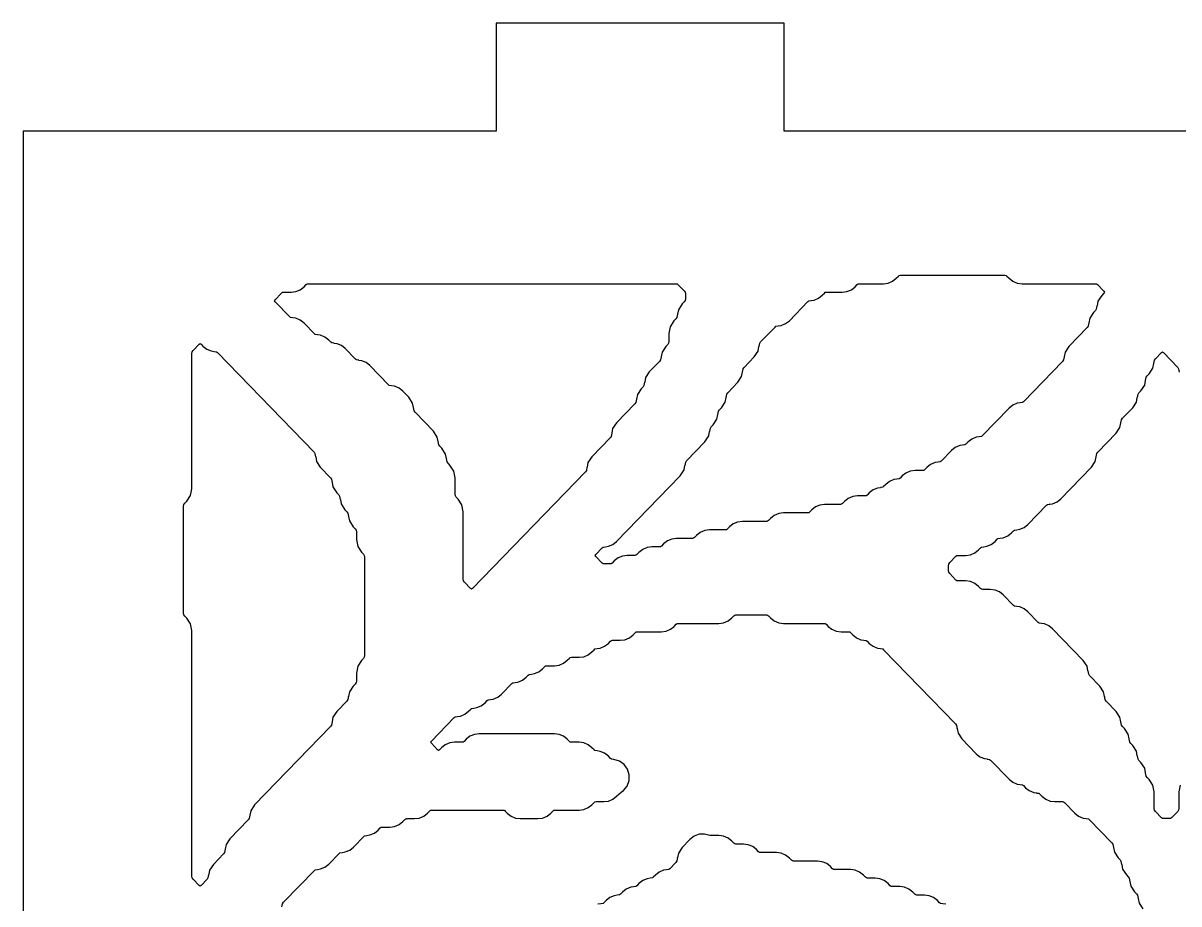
# Model space of a CAD drawing. Header units: millimetres. Extents: x 10 to 410, y 18 to 283.
# Drawn here: x 10 to 42.09, y 122.54 to 147 of the extents above; entities that cross this region are included whole.
import ezdxf

# ---------------------------------------------------------------- set-up
doc = ezdxf.new("R2010")
doc.units = ezdxf.units.MM
doc.layers.add('CUT', color=1, linetype='Continuous')

msp = doc.modelspace()

# ---------------------------------------------------------------- linework, layer by layer
at = {"layer": 'CUT'}
for points in [[(23.134, 24), (23.134, 21), (31.134, 21), (31.134, 24), (52.134, 24), (52.134, 21), (60.134, 21), (60.134, 24), (73.2679, 24), (73.2679, 144), (60.134, 144), (60.134, 147), (52.134, 147), (52.134, 144), (31.134, 144), (31.134, 147), (23.134, 147), (23.134, 144), (10, 144), (10, 24)], [(29.0611, 135.6607), (29.0639, 135.6602), (29.0818, 135.7523), (29.1066, 135.7904), (29.1606, 135.8462), (29.2649, 136.0064), (29.2894, 136.1323), (29.2922, 136.1318), (29.3102, 136.2238), (29.335, 136.262), (29.389, 136.3177), (29.4933, 136.478), (29.5178, 136.6039), (29.5206, 136.6034), (29.5385, 136.6954), (29.5634, 136.7336), (29.8457, 137.0251), (29.95, 137.1853), (29.9746, 137.3113), (29.9774, 137.3107), (29.9953, 137.4028), (30.0202, 137.441), (30.3025, 137.7325), (30.4068, 137.8927), (30.4313, 138.0186), (30.4341, 138.0181), (30.4521, 138.1102), (30.4769, 138.1483), (30.8769, 138.5612), (30.9019, 138.581), (30.9667, 138.5897), (30.9664, 138.5919), (31.0487, 138.603), (31.1713, 138.6549), (31.2759, 138.7374), (31.7904, 139.2686), (31.8154, 139.2884), (31.8802, 139.2971), (31.8799, 139.2993), (31.9622, 139.3104), (32.0848, 139.3623), (32.1894, 139.4448), (32.2471, 139.5044), (32.2722, 139.5242), (32.3038, 139.5284), (32.7437, 139.5284), (32.8757, 139.5462), (32.9983, 139.5981), (33.1029, 139.6806), (33.1607, 139.7402), (33.1857, 139.76), (33.2174, 139.7642), (33.8856, 139.7642), (34.0176, 139.7819), (34.1402, 139.8339), (34.2448, 139.9163), (34.3026, 139.976), (34.3276, 139.9957), (34.3593, 140), (37.2613, 140), (37.293, 139.9957), (37.318, 139.976), (37.3758, 139.9163), (37.4803, 139.8339), (37.603, 139.7819), (37.7349, 139.7642), (39.7735, 139.7642), (39.8051, 139.76), (39.8302, 139.7402), (40.0085, 139.5561), (40.0281, 139.5284), (40.0085, 139.5007), (39.9478, 139.438), (39.8435, 139.2778), (39.819, 139.1519), (39.8162, 139.1524), (39.7982, 139.0604), (39.7734, 139.0222), (39.7194, 138.9665), (39.6151, 138.8063), (39.5906, 138.6803), (39.5878, 138.6809), (39.5698, 138.5888), (39.545, 138.5506), (39.0343, 138.0233), (38.93, 137.8631), (38.9054, 137.7371), (38.9026, 137.7377), (38.8847, 137.6456), (38.8599, 137.6075), (37.7748, 136.4872), (37.7497, 136.4674), (37.6849, 136.4587), (37.6852, 136.4565), (37.603, 136.4454), (37.4803, 136.3935), (37.3758, 136.311), (36.6329, 135.544), (36.6078, 135.5243), (36.543, 135.5155), (36.5433, 135.5133), (36.4611, 135.5023), (36.3384, 135.4503), (36.2339, 135.3679), (36.1761, 135.3082), (36.1511, 135.2885), (36.0863, 135.2798), (36.0866, 135.2775), (36.0043, 135.2665), (35.8817, 135.2145), (35.7771, 135.1321), (35.491, 134.8367), (35.4659, 134.8169), (35.4011, 134.8082), (35.4014, 134.806), (35.3192, 134.7949), (35.1965, 134.743), (35.092, 134.6605), (35.0342, 134.6009), (35.0092, 134.5811), (34.9775, 134.5768), (34.766, 134.5768), (34.634, 134.5591), (34.5114, 134.5072), (34.4068, 134.4247), (34.3491, 134.3651), (34.324, 134.3453), (34.2592, 134.3366), (34.2595, 134.3344), (34.1773, 134.3233), (34.0546, 134.2714), (33.9501, 134.1889), (33.8923, 134.1293), (33.8673, 134.1095), (33.8025, 134.1008), (33.8028, 134.0986), (33.7205, 134.0875), (33.5979, 134.0356), (33.4933, 133.9531), (33.4356, 133.8935), (33.4105, 133.8737), (33.3789, 133.8695), (33.1673, 133.8695), (33.0354, 133.8517), (32.9127, 133.7998), (32.8082, 133.7173), (32.7504, 133.6577), (32.7254, 133.6379), (32.6937, 133.6337), (32.2538, 133.6337), (32.1218, 133.616), (31.9992, 133.564), (31.8947, 133.4815), (31.8369, 133.4219), (31.8118, 133.4021), (31.7802, 133.3979), (31.1119, 133.3979), (30.9799, 133.3802), (30.8573, 133.3282), (30.7528, 133.2458), (30.695, 133.1861), (30.6699, 133.1664), (30.6383, 133.1621), (29.97, 133.1621), (29.838, 133.1444), (29.7154, 133.0924), (29.6109, 133.01), (29.5531, 132.9503), (29.528, 132.9306), (29.4964, 132.9263), (29.0565, 132.9263), (28.9245, 132.9086), (28.8019, 132.8566), (28.6973, 132.7742), (28.6396, 132.7145), (28.6145, 132.6948), (28.5829, 132.6905), (28.143, 132.6905), (28.011, 132.6728), (27.8884, 132.6209), (27.7838, 132.5384), (27.7261, 132.4788), (27.701, 132.459), (27.6694, 132.4547), (27.4578, 132.4547), (27.3259, 132.437), (27.2032, 132.3851), (27.0987, 132.3026), (27.0409, 132.243), (27.0159, 132.2232), (26.9842, 132.2189), (26.7727, 132.2189), (26.6407, 132.2012), (26.5181, 132.1493), (26.4135, 132.0668), (26.3558, 132.0072), (26.3307, 131.9874), (26.2991, 131.9832), (26.1376, 131.9832), (26.1059, 131.9874), (26.0809, 132.0072), (25.9026, 132.1913), (25.883, 132.2189), (25.9026, 132.2466), (26.0809, 132.4307), (26.1059, 132.4505), (26.1707, 132.4592), (26.1704, 132.4614), (26.2527, 132.4725), (26.3753, 132.5244), (26.4799, 132.6069), (28.2471, 134.4314), (28.3514, 134.5916), (28.3759, 134.7176), (28.3787, 134.717), (28.3966, 134.8091), (28.4215, 134.8473), (28.9322, 135.3746), (29.0365, 135.5348)], [(28.3879, 139.4802), (28.3879, 139.3409), (28.3792, 139.2962), (28.3544, 139.258), (28.3004, 139.2023), (28.1961, 139.042), (28.1716, 138.9161), (28.1688, 138.9166), (28.1508, 138.8246), (28.126, 138.7864), (28.072, 138.7307), (27.9677, 138.5705), (27.9312, 138.3828), (27.9312, 138.1619), (27.9225, 138.1172), (27.8976, 138.079), (27.8436, 138.0233), (27.7393, 137.8631), (27.7148, 137.7371), (27.712, 137.7377), (27.6941, 137.6456), (27.6692, 137.6075), (27.3869, 137.3159), (27.2826, 137.1557), (27.2581, 137.0298), (27.2553, 137.0303), (27.2373, 136.9383), (27.2125, 136.9001), (27.1585, 136.8444), (27.0542, 136.6841), (27.0297, 136.5582), (27.0269, 136.5587), (27.0089, 136.4667), (26.9841, 136.4285), (26.4734, 135.9012), (26.3691, 135.741), (26.3445, 135.615), (26.3417, 135.6156), (26.3238, 135.5235), (26.299, 135.4854), (25.7882, 134.958), (25.6839, 134.7978), (25.6594, 134.6719), (25.6566, 134.6724), (25.6387, 134.5804), (25.6138, 134.5422), (22.478, 131.3046), (22.4501, 131.2838), (22.4221, 131.3046), (22.2552, 131.4769), (22.2304, 131.5151), (22.2217, 131.5598), (22.2217, 133.4312), (22.1851, 133.6189), (22.0808, 133.7791), (22.0269, 133.8348), (22.002, 133.873), (21.9933, 133.9177), (21.9933, 134.3744), (21.9568, 134.562), (21.8524, 134.7223), (21.7985, 134.778), (21.7736, 134.8162), (21.7557, 134.9082), (21.7529, 134.9077), (21.7284, 135.0336), (21.6241, 135.1938), (21.5701, 135.2496), (21.5452, 135.2877), (21.5273, 135.3798), (21.5245, 135.3793), (21.5, 135.5052), (21.3957, 135.6654), (20.885, 136.1927), (20.8601, 136.2309), (20.8422, 136.323), (20.8394, 136.3224), (20.8149, 136.4484), (20.7106, 136.6086), (20.542, 136.7826), (20.4374, 136.8651), (20.3148, 136.917), (20.2325, 136.9281), (20.2328, 136.9303), (20.1681, 136.939), (20.143, 136.9588), (19.6285, 137.49), (19.5239, 137.5724), (19.4013, 137.6244), (19.319, 137.6354), (19.3193, 137.6377), (19.2545, 137.6464), (19.2295, 137.6661), (18.9433, 137.9615), (18.8388, 138.044), (18.7162, 138.096), (18.6339, 138.107), (18.6342, 138.1092), (18.5694, 138.1179), (18.5443, 138.1377), (18.4866, 138.1973), (18.382, 138.2798), (18.2594, 138.3317), (18.1771, 138.3428), (18.1774, 138.345), (18.1126, 138.3537), (18.0876, 138.3735), (17.8014, 138.6689), (17.6969, 138.7514), (17.5743, 138.8033), (17.492, 138.8144), (17.4923, 138.8166), (17.4275, 138.8253), (17.4024, 138.8451), (16.9958, 139.2649), (16.9762, 139.2926), (16.9958, 139.3203), (17.1741, 139.5044), (17.1991, 139.5242), (17.2308, 139.5284), (17.4423, 139.5284), (17.5743, 139.5462), (17.6969, 139.5981), (17.8014, 139.6806), (17.8592, 139.7402), (17.8843, 139.76), (17.9159, 139.7642), (28.1261, 139.7642), (28.1578, 139.76), (28.1828, 139.7402), (28.3544, 139.5631), (28.3792, 139.5249)], [(15.2217, 137.8956), (15.304, 137.8846), (15.3037, 137.8823), (15.3685, 137.8736), (15.3935, 137.8539), (18.0773, 135.0831), (18.1021, 135.0449), (18.1201, 134.9528), (18.1229, 134.9534), (18.1474, 134.8274), (18.2517, 134.6672), (18.534, 134.3757), (18.5589, 134.3375), (18.5768, 134.2455), (18.5796, 134.246), (18.6041, 134.1201), (18.7084, 133.9598), (18.7624, 133.9041), (18.7873, 133.8659), (18.8052, 133.7739), (18.808, 133.7744), (18.8325, 133.6485), (18.9368, 133.4883), (18.9908, 133.4325), (19.0157, 133.3944), (19.0336, 133.3023), (19.0364, 133.3029), (19.0609, 133.1769), (19.1652, 133.0167), (19.2192, 132.961), (19.244, 132.9228), (19.2527, 132.8781), (19.2527, 132.6572), (19.2893, 132.4695), (19.3936, 132.3093), (19.4476, 132.2536), (19.4724, 132.2154), (19.4811, 132.1707), (19.4811, 129.4377), (19.4724, 129.393), (19.4476, 129.3548), (19.3936, 129.2991), (19.2893, 129.1389), (19.2527, 128.9512), (19.2527, 128.7303), (19.244, 128.6856), (19.2192, 128.6475), (19.1652, 128.5917), (19.0609, 128.4315), (19.0364, 128.3056), (19.0336, 128.3061), (19.0157, 128.2141), (18.9908, 128.1759), (18.7084, 127.8844), (18.6041, 127.7241), (18.5796, 127.5982), (18.5768, 127.5987), (18.5589, 127.5067), (18.534, 127.4685), (16.4246, 125.2907), (16.3203, 125.1305), (16.2958, 125.0045), (16.293, 125.0051), (16.2751, 124.913), (16.2502, 124.8748), (15.7395, 124.3475), (15.6352, 124.1873), (15.6107, 124.0614), (15.6079, 124.0619), (15.59, 123.9698), (15.5651, 123.9317), (15.2827, 123.6402), (15.1784, 123.4799), (15.1539, 123.354), (15.1511, 123.3545), (15.1332, 123.2625), (15.1083, 123.2243), (14.9415, 123.052), (14.9135, 123.0312), (14.8856, 123.052), (14.7187, 123.2243), (14.6938, 123.2625), (14.6851, 123.3072), (14.6851, 130.1302), (14.6486, 130.3178), (14.5443, 130.478), (14.4903, 130.5338), (14.4655, 130.5719), (14.4568, 130.6167), (14.4568, 133.5854), (14.4655, 133.6302), (14.4903, 133.6683), (14.5443, 133.7241), (14.6486, 133.8843), (14.6851, 134.0719), (14.6851, 137.8297), (14.6938, 137.8744), (14.7187, 137.9125), (14.8856, 138.0848), (14.9135, 138.1057), (14.9415, 138.0848), (14.9945, 138.03), (15.0991, 137.9476)]]:
    msp.add_lwpolyline(points, close=True, dxfattribs=at)
for points in [[(42.1273, 125.8378), (42.0907, 125.6502), (42.0907, 125.1935), (42.082, 125.1488), (42.0572, 125.1106), (41.8856, 124.9335), (41.8606, 124.9137), (41.8289, 124.9095), (41.6674, 124.9095), (41.6358, 124.9137), (41.6107, 124.9335), (41.4392, 125.1106), (41.4143, 125.1488), (41.4056, 125.1935), (41.4056, 125.6502), (41.369, 125.8378), (41.2647, 125.998), (41.2108, 126.0538), (41.1859, 126.0919), (41.168, 126.184), (41.1652, 126.1835), (41.1407, 126.3094), (41.0364, 126.4696), (40.9824, 126.5254), (40.9575, 126.5635), (40.9396, 126.6556), (40.9368, 126.655), (40.9123, 126.781), (40.808, 126.9412), (40.754, 126.9969), (40.7292, 127.0351), (40.7112, 127.1272), (40.7084, 127.1266), (40.6839, 127.2526), (40.5796, 127.4128), (40.5256, 127.4685), (40.5008, 127.5067), (40.4829, 127.5987), (40.4801, 127.5982), (40.4555, 127.7241), (40.3512, 127.8844), (40.0689, 128.1759), (40.044, 128.2141), (40.0261, 128.3061), (40.0233, 128.3056), (39.9988, 128.4315), (39.8945, 128.5917), (39.6121, 128.8832), (39.5873, 128.9214), (39.5693, 129.0135), (39.5665, 129.0129), (39.542, 129.1389), (39.4377, 129.2991), (38.584, 130.1805), (38.4795, 130.263), (38.3568, 130.3149), (38.2746, 130.326), (38.2749, 130.3282), (38.2101, 130.3369), (38.185, 130.3567), (37.8989, 130.6521), (37.7943, 130.7345), (37.6717, 130.7865), (37.5894, 130.7975), (37.5897, 130.7998), (37.5249, 130.8085), (37.4999, 130.8282), (37.2137, 131.1237), (37.1092, 131.2061), (36.9866, 131.2581), (36.8546, 131.2758), (36.6431, 131.2758), (36.6114, 131.28), (36.5864, 131.2998), (36.5286, 131.3594), (36.424, 131.4419), (36.3014, 131.4938), (36.1694, 131.5116), (35.9579, 131.5116), (35.9263, 131.5158), (35.9012, 131.5356), (35.7297, 131.7127), (35.7048, 131.7509), (35.6961, 131.7956), (35.6961, 131.9349), (35.7048, 131.9796), (35.7297, 132.0178), (35.9012, 132.1949), (35.9263, 132.2147), (35.9579, 132.2189), (36.1694, 132.2189), (36.3014, 132.2367), (36.424, 132.2886), (36.5286, 132.3711), (36.5864, 132.4307), (36.6114, 132.4505), (36.6762, 132.4592), (36.6759, 132.4614), (36.7582, 132.4725), (36.8808, 132.5244), (36.9853, 132.6069), (37.0431, 132.6665), (37.0682, 132.6863), (37.133, 132.695), (37.1327, 132.6972), (37.2149, 132.7083), (37.3376, 132.7602), (37.4421, 132.8427), (37.4999, 132.9023), (37.5249, 132.9221), (37.5897, 132.9308), (37.5894, 132.933), (37.6717, 132.944), (37.7943, 132.996), (37.8989, 133.0785), (38.4134, 133.6097), (38.4385, 133.6294), (38.5032, 133.6381), (38.5029, 133.6404), (38.5852, 133.6514), (38.7078, 133.7034), (38.8124, 133.7858), (39.6661, 134.6672), (39.7704, 134.8274), (39.7949, 134.9534), (39.7977, 134.9528), (39.8156, 135.0449), (39.8405, 135.0831), (40.3512, 135.6104), (40.4555, 135.7706), (40.4801, 135.8965), (40.4829, 135.896), (40.5008, 135.9881), (40.5256, 136.0262), (40.808, 136.3177), (40.9123, 136.478), (40.9368, 136.6039), (40.9396, 136.6034), (40.9575, 136.6954), (40.9824, 136.7336), (41.0364, 136.7893), (41.1407, 136.9495), (41.1652, 137.0755), (41.168, 137.0749), (41.1859, 137.167), (41.2108, 137.2052), (41.2647, 137.2609), (41.369, 137.4211), (41.3936, 137.5471), (41.3964, 137.5465), (41.4143, 137.6386), (41.4392, 137.6768), (41.606, 137.8491), (41.634, 137.8699), (41.6619, 137.8491), (42.0572, 137.441), (42.082, 137.4028), (42.1, 137.3107)], [(17.1881, 122.456), (17.206, 122.5481), (17.2309, 122.5862), (18.0876, 123.4707), (18.1126, 123.4905), (18.1774, 123.4992), (18.1771, 123.5014), (18.2594, 123.5125), (18.382, 123.5644), (18.4866, 123.6469), (18.7727, 123.9423), (18.7978, 123.9621), (18.8626, 123.9708), (18.8623, 123.973), (18.9445, 123.984), (19.0672, 124.036), (19.1717, 124.1185), (19.4579, 124.4139), (19.4829, 124.4336), (19.5477, 124.4423), (19.5474, 124.4446), (19.6297, 124.4556), (19.7523, 124.5076), (19.8569, 124.59), (19.9146, 124.6497), (19.9397, 124.6694), (19.9713, 124.6737), (20.1828, 124.6737), (20.3148, 124.6914), (20.4374, 124.7434), (20.542, 124.8258), (20.5998, 124.8855), (20.6248, 124.9052), (20.6565, 124.9095), (20.868, 124.9095), (21, 124.9272), (21.1226, 124.9791), (21.2271, 125.0616), (21.2849, 125.1212), (21.31, 125.141), (21.3416, 125.1453), (23.3301, 125.1453), (23.3618, 125.141), (23.3868, 125.1212), (23.4446, 125.0616), (23.5492, 124.9791), (23.6718, 124.9272), (23.8038, 124.9095), (24.2937, 124.9095), (24.4257, 124.9272), (24.5483, 124.9791), (24.6528, 125.0616), (24.7106, 125.1212), (24.7357, 125.141), (24.7673, 125.1453), (25.4356, 125.1453), (25.5676, 125.163), (25.6902, 125.2149), (25.7947, 125.2974), (25.8525, 125.357), (25.8776, 125.3768), (25.9092, 125.3811), (26.1207, 125.3811), (26.2527, 125.3988), (26.3753, 125.4507), (26.4799, 125.5332), (26.5376, 125.5928), (26.6054, 125.6462), (26.6689, 125.6864), (26.7712, 125.8127), (26.8275, 125.9651), (26.832, 126.1276), (26.7842, 126.2828), (26.6891, 126.4146), (26.5568, 126.5089), (26.4012, 126.5558), (26.3339, 126.5646), (26.3093, 126.584), (26.2515, 126.6437), (26.1469, 126.7261), (26.0243, 126.7781), (25.942, 126.7891), (25.9423, 126.7913), (25.8776, 126.8), (25.8525, 126.8198), (25.7947, 126.8794), (25.6902, 126.9619), (25.5676, 127.0138), (25.4356, 127.0316), (25.2241, 127.0316), (25.1924, 127.0358), (25.1674, 127.0556), (25.1096, 127.1152), (25.005, 127.1977), (24.8824, 127.2496), (24.7504, 127.2674), (22.6619, 127.2674), (22.5299, 127.2496), (22.4073, 127.1977), (22.3027, 127.1152), (22.2449, 127.0556), (22.2199, 127.0358), (22.1882, 127.0316), (21.9767, 127.0316), (21.8447, 127.0138), (21.7221, 126.9619), (21.6176, 126.8794), (21.5645, 126.8246), (21.5365, 126.8038), (21.5086, 126.8246), (21.335, 127.0039), (21.3154, 127.0316), (21.335, 127.0593), (21.97, 127.7149), (21.9951, 127.7347), (22.0599, 127.7434), (22.0596, 127.7456), (22.1419, 127.7567), (22.2645, 127.8086), (22.369, 127.8911), (22.4268, 127.9507), (22.4519, 127.9705), (22.5166, 127.9792), (22.5163, 127.9814), (22.5986, 127.9925), (22.7212, 128.0444), (22.8258, 128.1269), (22.8836, 128.1865), (22.9086, 128.2063), (22.9734, 128.215), (22.9731, 128.2172), (23.0554, 128.2283), (23.178, 128.2802), (23.2826, 128.3627), (23.5687, 128.6581), (23.5938, 128.6779), (23.6585, 128.6866), (23.6582, 128.6888), (23.7405, 128.6998), (23.8631, 128.7518), (23.9677, 128.8342), (24.0255, 128.8939), (24.0505, 128.9136), (24.1153, 128.9223), (24.115, 128.9246), (24.1973, 128.9356), (24.3199, 128.9876), (24.4245, 129.07), (24.4822, 129.1297), (24.5073, 129.1494), (24.5389, 129.1537), (24.7504, 129.1537), (24.8824, 129.1714), (25.005, 129.2234), (25.1096, 129.3058), (25.1674, 129.3655), (25.1924, 129.3852), (25.2241, 129.3895), (25.4356, 129.3895), (25.5676, 129.4072), (25.6902, 129.4591), (25.7947, 129.5416), (25.8525, 129.6012), (25.8776, 129.621), (25.9423, 129.6297), (25.942, 129.6319), (26.0243, 129.643), (26.1469, 129.6949), (26.2515, 129.7774), (26.3093, 129.837), (26.3343, 129.8568), (26.366, 129.8611), (26.5775, 129.8611), (26.7095, 129.8788), (26.8321, 129.9307), (26.9366, 130.0132), (26.9944, 130.0728), (27.0195, 130.0926), (27.0511, 130.0968), (27.7194, 130.0968), (27.8514, 130.1146), (27.974, 130.1665), (28.0785, 130.249), (28.1363, 130.3086), (28.1614, 130.3284), (28.193, 130.3326), (29.318, 130.3326), (29.45, 130.3504), (29.5726, 130.4023), (29.6772, 130.4848), (29.735, 130.5444), (29.76, 130.5642), (29.7917, 130.5684), (30.6383, 130.5684), (30.6699, 130.5642), (30.695, 130.5444), (30.7528, 130.4848), (30.8573, 130.4023), (30.9799, 130.3504), (31.1119, 130.3326), (32.237, 130.3326), (32.2686, 130.3284), (32.2937, 130.3086), (32.3514, 130.249), (32.456, 130.1665), (32.5786, 130.1146), (32.7106, 130.0968), (32.9221, 130.0968), (32.9537, 130.0926), (32.9788, 130.0728), (33.0366, 130.0132), (33.1411, 129.9307), (33.2637, 129.8788), (33.346, 129.8677), (33.3457, 129.8655), (33.4105, 129.8568), (33.4356, 129.837), (33.4933, 129.7774), (33.5979, 129.6949), (33.7205, 129.643), (33.8028, 129.6319), (33.8025, 129.6297), (33.8673, 129.621), (33.8923, 129.6012), (35.8909, 127.5378), (35.9158, 127.4996), (35.9337, 127.4076), (35.9365, 127.4081), (35.961, 127.2822), (36.0653, 127.122), (36.4623, 126.7121), (36.5668, 126.6297), (36.6894, 126.5777), (36.7717, 126.5667), (36.7714, 126.5645), (36.8362, 126.5557), (36.8613, 126.536), (37.3758, 126.0048), (37.4803, 125.9223), (37.603, 125.8704), (37.6852, 125.8593), (37.6849, 125.8571), (37.7497, 125.8484), (37.7748, 125.8286), (37.8325, 125.769), (37.9371, 125.6865), (38.0597, 125.6346), (38.142, 125.6235), (38.1417, 125.6213), (38.2065, 125.6126), (38.2315, 125.5928), (38.2893, 125.5332), (38.3939, 125.4507), (38.5165, 125.3988), (38.6485, 125.3811), (38.86, 125.3811), (38.8916, 125.3768), (38.9167, 125.357), (39.2028, 125.0616), (39.3074, 124.9791), (39.43, 124.9272), (39.5123, 124.9162), (39.512, 124.9139), (39.5768, 124.9052), (39.6018, 124.8855), (40.2301, 124.2368), (40.255, 124.1986), (40.2729, 124.1065), (40.2757, 124.1071), (40.3002, 123.9811), (40.4045, 123.8209), (40.4585, 123.7652), (40.4834, 123.727), (40.5013, 123.6349), (40.5041, 123.6355), (40.5286, 123.5095), (40.6329, 123.3493), (40.6869, 123.2936), (40.7117, 123.2554), (40.7297, 123.1634), (40.7325, 123.1639), (40.757, 123.038), (40.8613, 122.8777), (40.9153, 122.822), (40.9401, 122.7838), (40.9581, 122.6918), (40.9609, 122.6923), (40.9854, 122.5664), (41.0897, 122.4062)], [(35.6163, 122.5338), (35.534, 122.5449), (35.5343, 122.5471), (35.4695, 122.5558), (35.4445, 122.5756), (35.3867, 122.6352), (35.2821, 122.7177), (35.1595, 122.7696), (35.0275, 122.7874), (34.816, 122.7874), (34.7844, 122.7916), (34.7593, 122.8114), (34.7015, 122.871), (34.597, 122.9535), (34.4744, 123.0054), (34.3424, 123.0232), (34.1309, 123.0232), (34.0992, 123.0274), (34.0742, 123.0472), (34.0164, 123.1068), (33.9119, 123.1893), (33.7892, 123.2412), (33.6573, 123.2589), (33.4457, 123.2589), (33.4141, 123.2632), (33.389, 123.283), (33.3313, 123.3426), (33.2267, 123.4251), (33.1041, 123.477), (32.9721, 123.4947), (32.5322, 123.4947), (32.5006, 123.499), (32.4755, 123.5188), (32.4178, 123.5784), (32.3132, 123.6609), (32.1906, 123.7128), (32.0586, 123.7305), (31.3903, 123.7305), (31.3587, 123.7348), (31.3336, 123.7545), (31.2759, 123.8142), (31.1713, 123.8966), (31.0487, 123.9486), (30.9167, 123.9663), (30.4768, 123.9663), (30.4452, 123.9706), (30.4201, 123.9903), (30.3623, 124.05), (30.2578, 124.1324), (30.1352, 124.1844), (30.0032, 124.2021), (29.7917, 124.2021), (29.76, 124.2064), (29.735, 124.2261), (29.6772, 124.2858), (29.5726, 124.3682), (29.45, 124.4202), (29.318, 124.4379), (29.1065, 124.4379), (29.0743, 124.4422), (29.0682, 124.4448), (28.9232, 124.4819), (28.7737, 124.4744), (28.6331, 124.423), (28.514, 124.3323), (28.3004, 124.1117), (28.1961, 123.9515), (28.1716, 123.8256), (28.1688, 123.8261), (28.1508, 123.7341), (28.126, 123.6959), (27.9544, 123.5188), (27.9294, 123.499), (27.8646, 123.4903), (27.8649, 123.4881), (27.7826, 123.477), (27.66, 123.4251), (27.5554, 123.3426), (27.4977, 123.283), (27.4726, 123.2632), (27.4078, 123.2545), (27.4081, 123.2523), (27.3259, 123.2412), (27.2032, 123.1893), (27.0987, 123.1068), (27.0409, 123.0472), (27.0159, 123.0274), (26.9511, 123.0187), (26.9514, 123.0165), (26.8691, 123.0054), (26.7465, 122.9535), (26.6419, 122.871), (26.5842, 122.8114), (26.5591, 122.7916), (26.4943, 122.7829), (26.4946, 122.7807), (26.4123, 122.7696), (26.2897, 122.7177), (26.1852, 122.6352), (26.1274, 122.5756), (26.1023, 122.5558), (26.0376, 122.5471), (26.0379, 122.5449), (25.9556, 122.5338)]]:
    msp.add_lwpolyline(points, dxfattribs=at)

doc.saveas('drawing.dxf')
